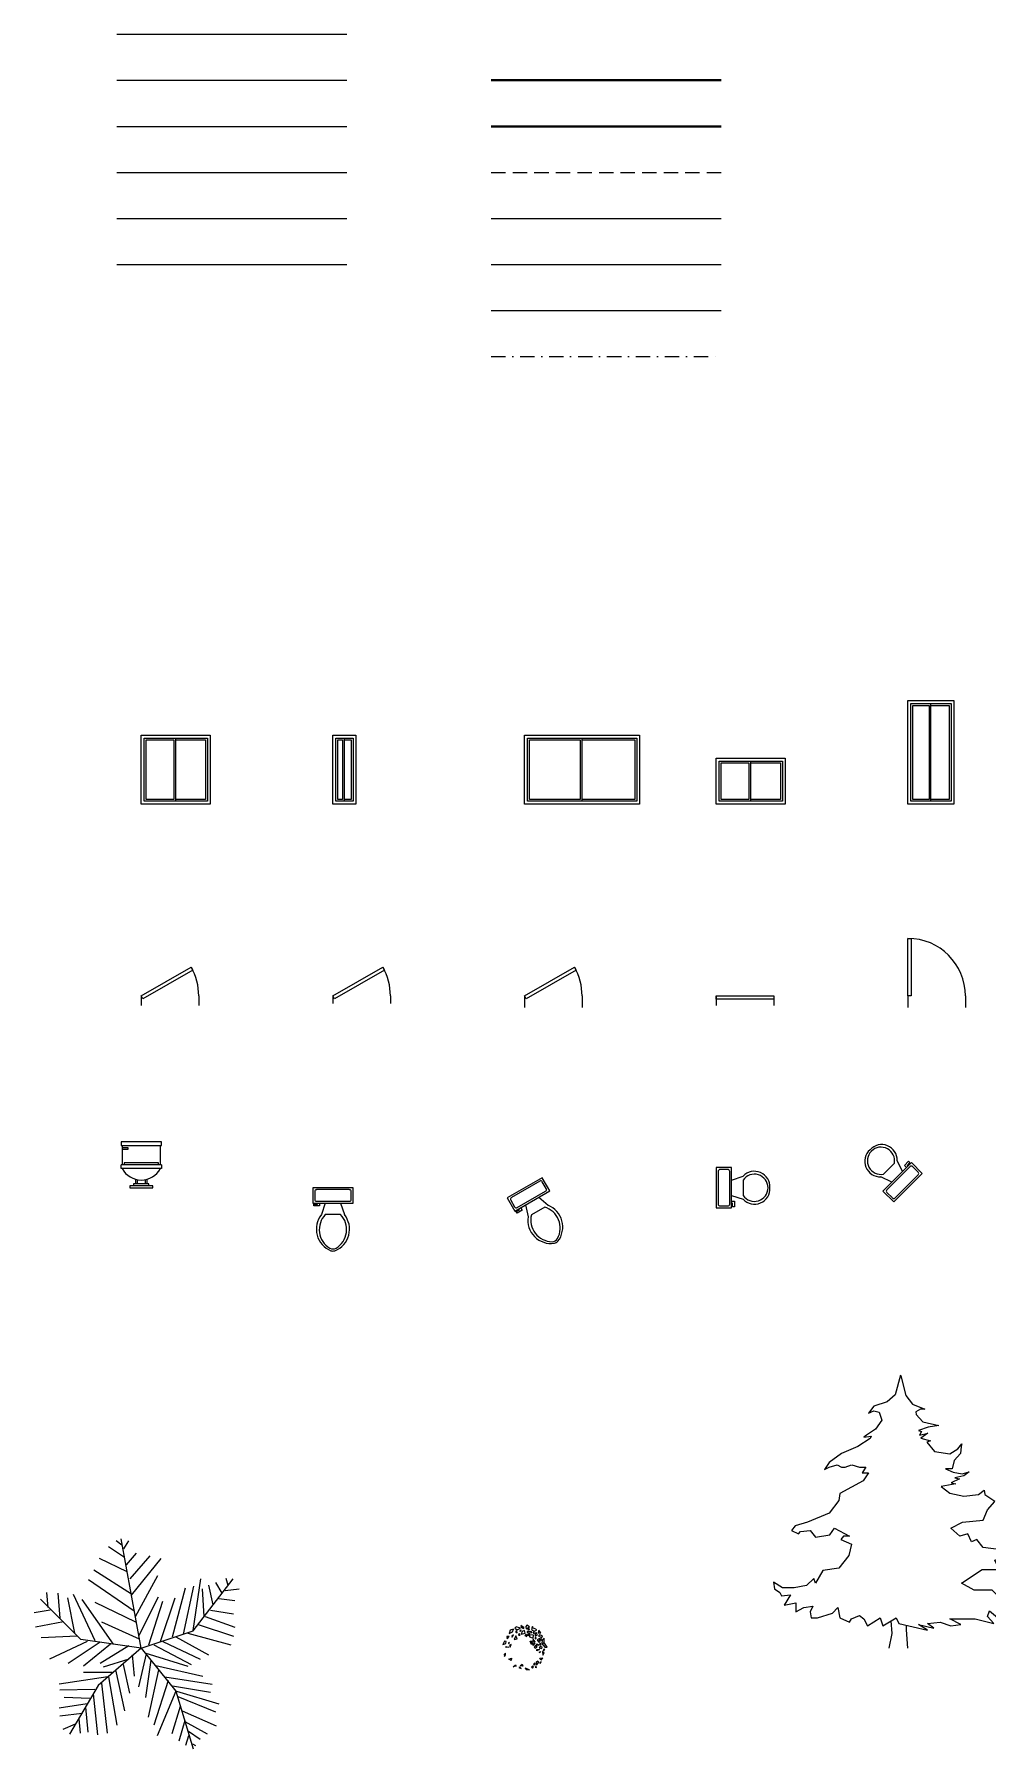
# Model space of a CAD drawing. Header units: inches. Extents: x 1944 to 3775, y -462 to 1299.
# Drawn here: x 1944 to 2442, y -452 to 441 of the extents above; entities that cross this region are included whole.
import ezdxf

# ---------------------------------------------------------------- set-up
doc = ezdxf.new("R2010")
doc.units = ezdxf.units.IN
doc.header["$MEASUREMENT"] = 0
doc.linetypes.add('DASHDOT', pattern=[1, 0.5, -0.25, 0, -0.25])
doc.linetypes.add('DASHED', pattern=[0.75, 0.5, -0.25])
for name, color, linetype, lineweight in [('GRID LINE_0.09', 250, 'Continuous', 9), ('Hach-BRICK-Solid_0.13', 34, 'Continuous', 13), ('Hach-BRICK_0.09', 32, 'Continuous', 9), ('Hach-CON-Solid_0.20', 7, 'Continuous', 20), ('Hach-CON_0.20', 1, 'Continuous', 20), ('WALL', 7, 'Continuous', 40), ('WALL_0.40', 7, 'Continuous', 40), ('WALL_ABOVE_0.18', 143, 'DASHED', 18), ('WALL_BELOW_0.13', 251, 'Continuous', 13), ('WALL_BELOW_0.18', 252, 'Continuous', 18), ('WALL_BELOW_0.25', 253, 'Continuous', 25), ('Water', 150, 'DASHDOT', 15)]:
    doc.layers.add(name, color=color, linetype=linetype, lineweight=lineweight)
doc.layers.add('Hach_Ref_0.09', color=90, linetype='Continuous', lineweight=9, plot=False)

# ---------------------------------------------------------------- blocks, each defined once
blk = doc.blocks.new('Aluminum Window (Elevation) - Imperial')
for p, q in [((1.5, 1.5), (1.5, 34.5)), ((1.5, 34.5), (18, 34.5)), ((18, 1.5), (18, 34.5)), ((18, 34.5), (34.5, 34.5)), ((34.5, 34.5), (34.5, 1.5)), ((18, 1.5), (1.5, 1.5)), ((34.5, 1.5), (18, 1.5))]:
    blk.add_line(p, q)
blk.add_lwpolyline([(0, 0), (0, 36), (36, 36), (36, 0)], close=True)
for points in [[(17, 33.5), (17, 2.5), (2.5, 2.5), (2.5, 33.5), (17, 33.5)], [(18, 33.5), (33.5, 33.5), (33.5, 2.5), (18, 2.5)]]:
    blk.add_lwpolyline(points)
blk = doc.blocks.new('*U74')
for p, q in [((1.5, 1.5), (1.5, 34.5)), ((1.5, 34.5), (6, 34.5)), ((6, 1.5), (6, 34.5)), ((6, 34.5), (10.5, 34.5)), ((10.5, 34.5), (10.5, 1.5)), ((6, 1.5), (1.5, 1.5)), ((10.5, 1.5), (6, 1.5))]:
    blk.add_line(p, q)
blk.add_lwpolyline([(0, 0), (0, 36), (12, 36), (12, 0)], close=True)
for points in [[(5, 33.5), (5, 2.5), (2.5, 2.5), (2.5, 33.5), (5, 33.5)], [(6, 33.5), (9.5, 33.5), (9.5, 2.5), (6, 2.5)]]:
    blk.add_lwpolyline(points)
blk = doc.blocks.new('*U75')
for p, q in [((1.5, 1.5), (1.5, 34.5)), ((1.5, 34.5), (30, 34.5)), ((30, 1.5), (30, 34.5)), ((30, 34.5), (58.5, 34.5)), ((58.5, 34.5), (58.5, 1.5)), ((30, 1.5), (1.5, 1.5)), ((58.5, 1.5), (30, 1.5))]:
    blk.add_line(p, q)
blk.add_lwpolyline([(0, 0), (0, 36), (60, 36), (60, 0)], close=True)
for points in [[(29, 33.5), (29, 2.5), (2.5, 2.5), (2.5, 33.5), (29, 33.5)], [(30, 33.5), (57.5, 33.5), (57.5, 2.5), (30, 2.5)]]:
    blk.add_lwpolyline(points)
blk = doc.blocks.new('*U76')
for p, q in [((1.5, 1.5), (1.5, 22.5)), ((1.5, 22.5), (18, 22.5)), ((18, 1.5), (18, 22.5)), ((18, 22.5), (34.5, 22.5)), ((34.5, 22.5), (34.5, 1.5)), ((18, 1.5), (1.5, 1.5)), ((34.5, 1.5), (18, 1.5))]:
    blk.add_line(p, q)
blk.add_lwpolyline([(0, 0), (0, 24), (36, 24), (36, 0)], close=True)
for points in [[(17, 21.5), (17, 2.5), (2.5, 2.5), (2.5, 21.5), (17, 21.5)], [(18, 21.5), (33.5, 21.5), (33.5, 2.5), (18, 2.5)]]:
    blk.add_lwpolyline(points)
blk = doc.blocks.new('*U77')
for p, q in [((1.5, 1.5), (1.5, 52.5)), ((1.5, 52.5), (12, 52.5)), ((12, 1.5), (12, 52.5)), ((12, 52.5), (22.5, 52.5)), ((22.5, 52.5), (22.5, 1.5)), ((12, 1.5), (1.5, 1.5)), ((22.5, 1.5), (12, 1.5))]:
    blk.add_line(p, q)
blk.add_lwpolyline([(0, 0), (0, 54), (24, 54), (24, 0)], close=True)
for points in [[(11, 51.5), (11, 2.5), (2.5, 2.5), (2.5, 51.5), (11, 51.5)], [(12, 51.5), (21.5, 51.5), (21.5, 2.5), (12, 2.5)]]:
    blk.add_lwpolyline(points)
blk = doc.blocks.new('Door - Imperial')
for p, q in [((0, 0), (0, -5)), ((30, 0), (30, -5))]:
    blk.add_line(p, q)
blk.add_lwpolyline([(0, 0), (25.98, 15), (26.86, 13.48), (0.87, -1.52)], close=True)
blk.add_arc((0, 0), 30, 0, 30)
blk = doc.blocks.new('*U78')
for p, q in [((0, 0), (0, -4)), ((30, 0), (30, -4))]:
    blk.add_line(p, q)
blk.add_lwpolyline([(0, 0), (25.98, 15), (26.86, 13.48), (0.87, -1.52)], close=True)
blk.add_arc((0, 0), 30, 0, 30)
blk = doc.blocks.new('*U79')
for p, q in [((0, 0), (0, -6)), ((30, 0), (30, -6))]:
    blk.add_line(p, q)
blk.add_lwpolyline([(0, 0), (25.98, 15), (26.86, 13.48), (0.87, -1.52)], close=True)
blk.add_arc((0, 0), 30, 0, 30)
blk = doc.blocks.new('*U80')
for p, q in [((0, 0), (0, -5)), ((30, 0), (30, -5))]:
    blk.add_line(p, q)
blk.add_lwpolyline([(0, 0), (30, 0), (30, -1.75), (0, -1.75)], close=True)
blk = doc.blocks.new('*U81')
for p, q in [((0, 0), (0, -6)), ((30, 0), (30, -6))]:
    blk.add_line(p, q)
blk.add_lwpolyline([(0, 0), (0, 30), (1.75, 30), (1.75, 0)], close=True)
blk.add_arc((0, 0), 30, 0, 90)
blk = doc.blocks.new('Toilet - Imperial')
for p, q in [((-10, 22), (-10, 12)), ((-10, 21), (-7, 21)), ((-7, 20), (-10, 20)), ((-7, 21), (-7, 20)), ((10, 12), (10, 22)), ((10.5, 12), (-10.5, 12)), ((-10.5, 10), (-10.5, 12)), ((10.5, 10), (-10.5, 10)), ((9, 13), (-9, 13)), ((-9, 13), (-9, 12)), ((9, 12), (9, 13)), ((10.5, 12), (10.5, 10)), ((4, 2), (-4, 2)), ((-4, 2), (-4, 1)), ((-3, 4.4065), (-3, 2)), ((-2, 2), (-2, 4.1658)), ((2, 4.1658), (2, 2)), ((3, 2), (3, 4.4065)), ((4, 1), (4, 2))]:
    blk.add_line(p, q)
for points in [[(10.5, 22), (10.5, 24), (-10.5, 24), (-10.5, 22)], [(6, 0), (6, 1), (-6, 1), (-6, 0)]]:
    blk.add_lwpolyline(points, close=True)
blk.add_arc((0, 15.3333), 11.3333, 208.0725, 331.9275)
blk = doc.blocks.new('*U82')
for p, q in [((-10, -8.5), (-8, -8.5)), ((-10, -9.5), (-10, -8.5)), ((-8, -8.5), (-8, -8)), ((-7, -8), (-7, -9.5)), ((-4, -8), (-6, -14)), ((4, -8), (6, -14)), ((9.5, -6), (9.5, -2)), ((-7, -9.5), (-10, -9.5)), ((4, -14), (-4, -14))]:
    blk.add_line(p, q)
blk.add_lwpolyline([(10.5, -8), (10.5, 0), (-10.5, 0), (-10.5, -8)], close=True)
for points in [[(-9.5, -2), (-9.5, -6)], [(8.5, -1), (-8.5, -1)], [(-8.5, -7), (8.5, -7)]]:
    blk.add_lwpolyline(points)
for centre, radius, start, end in [((-8.62, -1.88), 0.884, 81.8699, 188.1301), ((-8.62, -6.12), 0.884, 171.8699, 278.1301), ((8.62, -1.88), 0.884, 351.8699, 98.1301), ((8.62, -6.12), 0.884, 261.8699, 8.1301), ((3.52, -21.58), 12.17, 141.46911, 247.97143), ((4.2, -21.82), 11.33, 136.36773, 238.94682), ((-3.52, -21.58), 12.17, 292.02843, 38.53071), ((-4.2, -21.82), 11.33, 301.05301, 43.63209), ((0, -27.88), 4, 245.73182, 294.26817), ((0, -29), 4, 254.86053, 285.13947)]:
    blk.add_arc(centre, radius, start, end)
blk = doc.blocks.new('*U83')
for p, q in [((11.23, -0.45), (9.23, 3.02)), ((0.54, -8.93), (1.8, -15.12)), ((7.46, -4.93), (12.2, -9.12)), ((-4.41, -12.36), (-2.68, -11.36)), ((-3.91, -13.23), (-4.41, -12.36)), ((-1.31, -11.73), (-3.91, -13.23)), ((-2.68, -11.36), (-2.93, -10.93)), ((-2.06, -10.43), (-1.31, -11.73)), ((10.46, -10.12), (3.54, -14.12))]:
    blk.add_line(p, q)
blk.add_lwpolyline([(13.09, -1.68), (9.09, 5.25), (-9.09, -5.25), (-5.09, -12.18)], close=True)
for points in [[(7.86, 3.38), (-6.86, -5.12)], [(-7.23, -6.48), (-5.23, -9.95)], [(-3.86, -10.31), (10.86, -1.81)]]:
    blk.add_lwpolyline(points)
for centre, radius, start, end in [((8.41, 2.69), 0.884, 21.8699, 128.1301), ((-6.53, -5.94), 0.884, 111.8699, 218.1301), ((10.53, -0.99), 0.884, 291.8699, 38.1301), ((-4.41, -9.62), 0.884, 201.8699, 308.1301), ((13.84, -16.93), 12.17, 171.46911, 277.97143), ((14.55, -16.79), 11.33, 166.36773, 268.94682), ((7.27, -20.99), 11.33, 331.05301, 73.63209), ((7.74, -20.45), 12.17, 322.02843, 68.53071), ((13.94, -24.14), 4, 275.73182, 324.26817), ((14.5, -25.11), 4, 284.86053, 315.13947)]:
    blk.add_arc(centre, radius, start, end)
blk = doc.blocks.new('*U84')
for p, q in [((6, 9.5), (2, 9.5)), ((8, 4), (14, 6)), ((14, 4), (14, -4)), ((8, -4), (14, -6)), ((8, -7), (9.5, -7)), ((8.5, -8), (8, -8)), ((8.5, -10), (8.5, -8)), ((9.5, -7), (9.5, -10)), ((9.5, -10), (8.5, -10))]:
    blk.add_line(p, q)
blk.add_lwpolyline([(8, 10.5), (0, 10.5), (0, -10.5), (8, -10.5)], close=True)
for points in [[(1, 8.5), (1, -8.5)], [(7, -8.5), (7, 8.5)], [(2, -9.5), (6, -9.5)]]:
    blk.add_lwpolyline(points)
for centre, radius, start, end in [((1.875, 8.625), 0.8839, 81.8699, 188.1301), ((6.125, 8.625), 0.8839, 351.8699, 98.1301), ((19.9188, 0.4773), 8.0953, 356.62, 136.9828), ((19.8731, -0.0373), 7.127, 0.3, 145.4946), ((19.8731, 0.0374), 7.127, 214.50543, 359.7), ((19.9188, -0.4772), 8.0953, 223.01722, 3.38), ((1.875, -8.625), 0.8839, 171.8699, 278.1301), ((6.125, -8.625), 0.8839, 261.869898, 8.1301)]:
    blk.add_arc(centre, radius, start, end)
blk = doc.blocks.new('*U85')
for p, q in [((-12.73, 7.07), (-7.07, 12.73)), ((-2.83, 8.49), (-5.66, 14.14)), ((-1.77, 11.67), (0.35, 13.79)), ((-0.71, 10.61), (-1.77, 11.67)), ((1.06, 13.08), (-0.35, 11.67)), ((-0.35, 11.67), (0, 11.31)), ((0.35, 13.79), (1.06, 13.08)), ((-8.49, 2.83), (-14.14, 5.66)), ((-10.96, -2.47), (-8.13, -5.3))]:
    blk.add_line(p, q)
blk.add_lwpolyline([(-13.08, -1.77), (-7.42, -7.42), (7.42, 7.42), (1.77, 13.08)], close=True)
for points in [[(1.06, 10.96), (-10.96, -1.06)], [(5.3, 8.13), (2.47, 10.96)], [(-6.72, -5.3), (5.3, 6.72)]]:
    blk.add_lwpolyline(points)
for centre, radius, start, end in [((-14.42, 13.75), 8.1, 131.62, 271.9828), ((-14.03, 14.08), 7.13, 135.3, 280.4946), ((-13.75, 14.42), 8.1, 358.01722, 138.38), ((-14.08, 14.03), 7.13, 349.50543, 134.7), ((1.77, 10.43), 0.884, 36.8699, 143.1301), ((4.77, 7.42), 0.884, 306.8699, 53.1301), ((-10.43, -1.77), 0.884, 126.8699, 233.1301), ((-7.42, -4.77), 0.884, 216.8699, 323.1301)]:
    blk.add_arc(centre, radius, start, end)
blk = doc.blocks.new('Trees - Imperial')
for p, q in [((-10.186, 53.64), (-13.084, 55.962)), ((0, 0), (-10.5, 57)), ((-9.099, 51.782), (-6.563, 55.962)), ((-7.288, 39.707), (-21.778, 46.673)), ((-8.737, 47.138), (-17.069, 52.711)), ((-7.65, 43.423), (-2.578, 49.46)), ((-5.839, 35.992), (4.667, 48.067)), ((-5.114, 27.632), (10.463, 46.673)), ((-5.114, 28.097), (-24.676, 40.636)), ((-2.941, 16.486), (8.652, 37.85)), ((27, 9), (48, 36)), ((27.127, 9.056), (31.112, 35.992)), ((44.153, 36.456), (45.239, 32.741)), ((-48.585, 21.131), (-49.309, 29.026)), ((-43.513, 28.561), (-42.427, 15.558)), ((-35.544, 28.097), (-24.314, 3.947)), ((-3.665, 19.273), (-27.574, 35.527)), ((16.259, 5.805), (23.142, 31.348)), ((22.055, 7.198), (27.489, 32.277)), ((31.836, 30.883), (32.561, 16.486)), ((35.096, 32.741), (37.27, 22.524)), ((38.719, 34.134), (41.979, 28.561)), ((43.791, 29.954), (51.036, 30.883)), ((-47.498, 19.737), (-55.83, 18.344)), ((-31.5, 4.5), (-52.5, 25.5)), ((-38.442, 26.239), (-34.819, 7.663)), ((-14.533, 2.09), (-30.834, 25.31)), ((-24.314, 23.917), (-2.941, 13.7)), ((-1.129, 6.734), (9.014, 26.704)), ((3.942, 1.625), (11.187, 24.381)), ((10.101, 3.483), (17.708, 26.239)), ((36.183, 19.737), (48.137, 17.88)), ((40.53, 25.775), (48.862, 24.846)), ((-40.615, 13.7), (-55.105, 10.913)), ((-20.691, 13.7), (-1.129, 4.876)), ((0, 0), (27, 9)), ((29.662, 12.307), (48.137, 6.269)), ((33.285, 16.486), (48.862, 10.913)), ((-33.37, 6.269), (-52.207, 5.34)), ((-28.299, 3.483), (-47.86, -5.805)), ((-21.416, 3.018), (-38.079, -8.128)), ((0, 0), (-31.5, 4.5)), ((-15.982, 2.09), (-30.11, -9.521)), ((0, 0), (-22.5, -19.5)), ((-6.563, 1.161), (-21.416, -8.128)), ((0, 0), (18, -22.5)), ((6.478, 1.625), (26.04, -8.592)), ((11.187, 3.483), (30.749, -5.805)), ((18.07, 5.805), (35.096, -3.483)), ((24.229, 7.663), (46.688, 1.625)), ((-6.563, -5.805), (-19.967, -9.985)), ((-9.461, -8.592), (-6.201, -23.453)), ((-4.752, -3.483), (-3.665, -14.629)), ((2.493, -3.019), (-1.491, -20.202)), ((1.769, -2.555), (24.229, -9.521)), ((5.029, -6.27), (2.131, -25.775)), ((-17.431, -15.094), (-42.789, -18.809)), ((-15.257, -12.772), (-30.11, -12.772)), ((-17.069, -15.094), (-12.721, -40.172)), ((-13.446, -11.378), (-8.737, -32.741)), ((9.014, -11.378), (3.58, -35.992)), ((14.085, -16.951), (6.478, -40.172)), ((7.565, -9.056), (32.198, -14.629)), ((12.274, -15.094), (36.907, -18.809)), ((-24.314, -21.596), (-42.427, -22.06)), ((-26.849, -26.24), (-40.253, -25.775)), ((-22.5, -19.5), (-37.5, -45)), ((-25.038, -23.918), (-22.865, -45.281)), ((-20.691, -18.345), (-17.793, -44.352)), ((18.07, -22.524), (8.289, -45.745)), ((16.259, -19.738), (36.183, -22.989)), ((18, -22.5), (27, -52.5)), ((18.433, -22.524), (40.53, -29.026)), ((19.157, -25.311), (38.719, -33.206)), ((-28.299, -29.026), (-42.789, -31.348)), ((-30.834, -34.135), (-42.427, -35.528)), ((-29.023, -30.884), (-27.936, -43.887)), ((20.244, -30.419), (15.897, -44.816)), ((21.331, -32.741), (39.081, -40.636)), ((-34.457, -39.708), (-40.978, -42.494)), ((-32.646, -36.921), (-31.921, -44.352)), ((22.78, -37.85), (19.519, -48.532)), ((22.78, -38.314), (34.372, -44.816)), ((24.591, -43.423), (30.749, -47.603)), ((24.591, -45.745), (23.142, -50.854)), ((26.764, -49.925), (28.213, -50.854))]:
    blk.add_line(p, q)
blk = doc.blocks.new('*U87')
for points in [[(-5.78, 9.75), (-7.54, 9.23), (-8.01, 7.5), (-6.26, 8.45)], [(-4.43, 11.05), (-5.18, 10.36), (-3.96, 9.49), (-2.07, 10.36)], [(-4.84, 8.63), (-3.83, 7.85), (-4.03, 8.97)], [(-1.94, 9.49), (-2.48, 8.97), (-2.27, 8.54), (-1.8, 9.06)], [(-2, 11.66), (-1.6, 10.62), (-0.52, 10.1), (-0.18, 10.62), (-0.79, 10.96)], [(0.02, 9.06), (-1.33, 8.54), (-1.73, 7.16), (0.29, 7.76)], [(1.24, 12), (0.56, 11.31), (0.76, 10.01), (2.52, 11.05)], [(2.59, 9.93), (1.84, 9.75), (1.64, 9.23), (2.32, 9.41)], [(4.14, 11.14), (3.6, 10.01), (4, 9.23), (5.22, 8.71), (6.3, 9.41), (5.08, 10.19), (4.61, 10.01)], [(7.45, 9.32), (7.11, 7.94), (8.52, 7.94)], [(-11.32, 1.79), (-9.83, 2.31), (-9.63, 3.44), (-10.44, 3.52)], [(-8.21, 0.41), (-9.43, 0.32), (-9.83, 0.84)], [(-8.14, 6.03), (-9.36, 5.95), (-9.02, 4.73)], [(-8.21, 3.09), (-8.48, 2.31), (-7.87, 2.57)], [(-7, 1.79), (-7.94, 1.53), (-7.47, 0.49)], [(-5.78, 6.81), (-6.66, 6.21), (-6.52, 5.69)], [(-4.57, 6.38), (-5.45, 4.47), (-3.89, 4.82)], [(-2.88, 7.5), (-3.15, 6.64), (-2.27, 6.72)], [(0.76, 7.16), (0.09, 6.46), (1.1, 5.95)], [(1.37, 8.54), (3.13, 8.8), (3.8, 7.85), (1.91, 7.76)], [(1.71, 6.29), (1.71, 7.07), (2.65, 7.5), (2.11, 6.9)], [(2.52, 6.81), (2.52, 5.86), (4.41, 5.17), (4.61, 6.72)], [(3.53, 1.88), (2.86, 3.52), (3.8, 3.52)], [(4.41, 4.56), (4.27, 3.7), (5.49, 3.26)], [(4.27, 2.74), (5.29, 2.66), (4.41, 1.27)], [(4.61, 8.28), (4.54, 7.76), (4.95, 7.59), (4.95, 8.28)], [(5.83, 1.53), (5.02, 0.41), (5.49, -0.02), (6.5, 0.41)], [(5.49, 5.51), (5.42, 4.82), (6.16, 5.08)], [(6.43, 7.94), (5.49, 7.68), (5.56, 6.21), (6.5, 6.64)], [(7.51, 1.71), (6.91, 1.27), (6.23, 2.14)], [(8.12, 4.99), (7.11, 4.65), (6.5, 4.13), (7.38, 3.09), (8.12, 3.52), (7.65, 3.87)], [(7.85, 6.81), (7.18, 6.21), (9, 5.51), (9.33, 6.38)], [(8.12, 0.75), (7.51, 0.15), (8.93, -0.28), (9.13, 0.49)], [(8.19, 2.57), (7.92, 2.05), (8.66, 1.53)], [(8.73, 4.73), (8.19, 4.56), (8.39, 3.87), (8.59, 4.04)], [(10.28, 5.17), (9.2, 4.04), (9, 2.31), (10.48, 0.49), (11.76, 0.41), (10.35, 2.48), (9.33, 2.4), (10.28, 2.83)], [(-10.03, -2.71), (-10.64, -3.31), (-10.44, -4.44), (-9.9, -3.49)], [(-8.28, -5.73), (-6.79, -5.3), (-7, -6.51)], [(-4.84, -8.85), (-4.43, -9.45), (-5.99, -9.8)], [(-2.34, -9.2), (-1.26, -8.5), (-0.99, -9.54)], [(5.29, -7.98), (4.61, -8.16), (5.02, -8.94)], [(6.1, -8.94), (6.16, -7.21), (6.91, -6.69), (7.24, -7.38)], [(7.78, -0.8), (6.43, -1.5), (6.43, -0.72)], [(8.32, -1.75), (7.98, -2.53), (7.58, -2.1)], [(8.05, -8.07), (8.59, -7.12), (7.92, -7.55)], [(9.33, -5.13), (8.46, -6.25), (7.98, -5.22)], [(9.33, -1.75), (9.54, -3.74), (10.14, -2.53)], [(10.08, -0.63), (9.74, -1.32), (10.48, -0.89)], [(-2.54, -10.06), (-3.02, -10.23), (-1.8, -10.67)], [(0.22, -10.58), (0.83, -11.27), (2.59, -11.36)], [(4.07, -9.45), (3.53, -9.97), (4.07, -10.58), (4.61, -9.89)], [(6.03, -9.45), (5.42, -9.97), (6.16, -10.15)]]:
    blk.add_lwpolyline(points, close=True)
blk = doc.blocks.new('*U88')
for p, q in [((-8.263, 7.598), (-8.747, 14.105)), ((-0.771, 9.56), (-0.69, 11.833)), ((0, 0), (-0.771, 9.56)), ((-9.75, 0), (-8.263, 7.598))]:
    blk.add_line(p, q)
for points in [[(-3.9, 142.35), (-6.596, 132.037), (-10.801, 128.443), (-17.81, 126.047), (-20.614, 122.452), (-17.81, 123.65), (-15.007, 123.051), (-13.605, 118.858), (-16.876, 114.065), (-21.549, 111.07), (-22.951, 109.872), (-19.212, 110.471), (-19.68, 109.273), (-26.222, 105.079), (-34.633, 101.485), (-41.175, 96.693), (-43.511, 93.098), (-41.175, 94.296), (-36.969, 95.494), (-34.633, 94.296), (-32.764, 94.296), (-29.493, 95.494)], [(-3.759, 141.97), (-1.074, 131.643), (2.437, 127.141), (8.84, 124.493), (6.568, 124.493), (4.09, 123.169), (4.296, 121.846), (7.807, 117.874), (16.069, 116.02), (10.492, 115.226), (5.535, 113.372), (6.981, 112.843), (5.948, 110.989), (10.286, 112.048), (6.775, 109.401), (11.732, 108.077), (9.873, 107.282), (13.797, 102.516), (21.852, 101.192), (25.983, 103.84), (28.048, 106.488), (27.842, 105.164), (27.429, 101.457), (24.124, 97.75), (23.091, 93.513), (19.58, 93.513), (23.505, 91.66), (28.255, 90.866), (31.973, 91.925), (29.081, 89.806), (24.537, 88.747), (26.809, 88.218), (22.472, 86.099), (24.95, 85.57), (17.308, 84.246), (21.852, 80.804), (29.081, 79.215), (36.723, 80.009), (39.821, 82.392), (40.028, 80.009), (45.398, 76.567)], [(-29.25, 95.55), (-25.287, 94.296), (-22.016, 94.296), (-23.885, 91.301), (-20.614, 91.301), (-23.418, 87.108), (-35.567, 80.518), (-36.035, 76.924), (-41.175, 70.334), (-52.389, 65.542), (-58.931, 63.744), (-60.8, 61.348), (-57.062, 59.551), (-56.128, 60.749), (-50.987, 61.348), (-48.184, 57.754), (-40.707, 58.952), (-38.371, 62.546), (-30.427, 58.353), (-33.698, 58.353), (-35.1, 56.556), (-29.493, 54.159), (-30.894, 48.169), (-36.035, 41.579), (-44.446, 40.381), (-48.184, 33.791), (-49.118, 36.188), (-52.857, 32.593), (-59.399, 31.395), (-65.473, 31.395), (-70.146, 34.39), (-69.679, 30.796), (-66.875, 28.999), (-65.941, 27.202), (-61.268, 27.801), (-64.539, 22.409), (-58.464, 23.607), (-58.464, 18.815), (-54.258, 21.211), (-49.586, 21.81), (-50.987, 18.815), (-50.52, 15.82), (-47.249, 15.82), (-39.306, 18.216), (-36.502, 21.211), (-35.567, 15.82), (-30.427, 13.423), (-29.493, 15.221), (-25.287, 17.018), (-22.951, 15.221), (-21.081, 11.626), (-14.539, 15.82), (-13.138, 11.626), (-6.128, 15.82), (-4.726, 12.824), (10.226, 9.23), (5.554, 12.225), (13.497, 10.428), (10.226, 12.824), (16.768, 13.423), (22.376, 11.626), (27.516, 12.225), (21.909, 15.221), (34.993, 15.221), (44.806, 12.824), (41.535, 16.419), (42.469, 19.414), (49.011, 14.023), (56.487, 13.423), (66.768, 17.018), (64.431, 18.815), (60.226, 18.216), (60.226, 20.612), (56.955, 20.612), (56.955, 24.206), (54.151, 24.206), (51.348, 28.4), (50.413, 26.004), (47.609, 26.603), (43.871, 30.197), (38.731, 30.197), (34.525, 30.197), (27.983, 33.791), (38.731, 40.98), (47.609, 40.98), (45.273, 45.773), (52.282, 48.169), (56.955, 47.57), (55.086, 52.362), (48.544, 51.164), (39.198, 52.362), (35.927, 56.556), (33.123, 55.357), (31.254, 59.551), (27.049, 58.353), (22.376, 62.546), (28.451, 65.542), (39.198, 66.74), (41.535, 72.131), (45.273, 76.325)]]:
    blk.add_lwpolyline(points)

msp = doc.modelspace()

# ---------------------------------------------------------------- linework, layer by layer
at = {"layer": 'GRID LINE_0.09'}
msp.add_line((1987.205, 441.438), (2107.205, 441.438), dxfattribs=at)
at = {"layer": 'Hach-BRICK-Solid_0.13'}
msp.add_line((1987.205, 417.438), (2107.205, 417.438), dxfattribs=at)
at = {"layer": 'Hach-BRICK_0.09'}
msp.add_line((1987.205, 393.438), (2107.205, 393.438), dxfattribs=at)
at = {"layer": 'Hach-CON-Solid_0.20'}
msp.add_line((1987.205, 369.438), (2107.205, 369.438), dxfattribs=at)
at = {"layer": 'Hach-CON_0.20'}
msp.add_line((1987.205, 345.438), (2107.205, 345.438), dxfattribs=at)
at = {"layer": 'Hach_Ref_0.09'}
msp.add_line((1987.205, 321.438), (2107.205, 321.438), dxfattribs=at)
at = {"layer": 'WALL'}
msp.add_line((2182.565, 417.438), (2302.565, 417.438), dxfattribs=at)
at = {"layer": 'WALL_0.40'}
msp.add_line((2182.565, 393.438), (2302.565, 393.438), dxfattribs=at)
at = {"layer": 'WALL_ABOVE_0.18', "ltscale": 15}
msp.add_line((2182.565, 369.438), (2302.565, 369.438), dxfattribs=at)
at = {"layer": 'WALL_BELOW_0.13'}
msp.add_line((2182.565, 345.438), (2302.565, 345.438), dxfattribs=at)
at = {"layer": 'WALL_BELOW_0.18'}
msp.add_line((2182.565, 321.438), (2302.565, 321.438), dxfattribs=at)
at = {"layer": 'WALL_BELOW_0.25'}
msp.add_line((2182.565, 297.438), (2302.565, 297.438), dxfattribs=at)
at = {"layer": 'Water', "ltscale": 15}
msp.add_line((2182.565, 273.438), (2302.565, 273.438), dxfattribs=at)

# ---------------------------------------------------------------- block references
for name, p in [('*U77', (2400, 40)), ('Aluminum Window (Elevation) - Imperial', (2000, 40)), ('*U74', (2100, 40)), ('*U75', (2200, 40)), ('*U76', (2300, 40)), ('*U81', (2400, -60)), ('Door - Imperial', (2000, -60)), ('*U78', (2100, -60)), ('*U79', (2200, -60)), ('*U80', (2300, -60)), ('Toilet - Imperial', (2000, -160)), ('*U85', (2400, -160)), ('*U84', (2300, -160)), ('*U82', (2100, -160)), ('*U83', (2200, -160)), ('*U88', (2400, -400)), ('Trees - Imperial', (2000, -400)), ('*U87', (2200, -400))]:
    msp.add_blockref(name, p)

doc.saveas('drawing.dxf')
